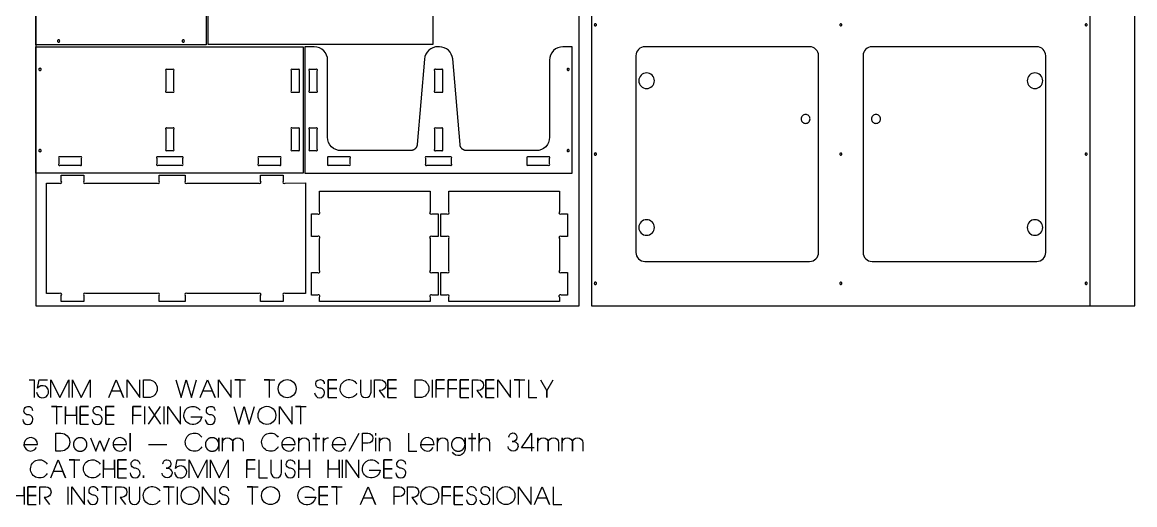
# Model space of a CAD drawing. Extents: x -888 to 4972, y -506 to 2808.
# Drawn here: x 2474 to 4972, y -446 to 637 of the extents above; entities that cross this region are included whole.
import ezdxf

# ---------------------------------------------------------------- set-up
doc = ezdxf.new("R2010")
doc.units = 0
for name, color, linetype in [('DEFAULT_LAYER', 1, 'CONTINUOUS'), ('DEFAULT_LAYER0', 1, 'CONTINUOUS'), ('LAYER_1', 18, 'CONTINUOUS'), ('LAYER_10', 18, 'CONTINUOUS'), ('T5_LOGOLAYER_20', 18, 'CONTINUOUS'), ('T5_LOGOLAYER_21', 18, 'CONTINUOUS')]:
    doc.layers.add(name, color=color, linetype=linetype)

msp = doc.modelspace()

# ---------------------------------------------------------------- linework, layer by layer
at = {"layer": 'DEFAULT_LAYER'}
for points in [[(2504.5, 0), (3724.5, 0), (3724.5, 2440), (2504.5, 2440)], [(2890.5, 588.1), (3396.5, 587.9), (3396.5, 1926), (2890.5, 1926)]]:
    msp.add_lwpolyline(points, close=True, dxfattribs=at)
at = {"layer": 'DEFAULT_LAYER0'}
for points in [[(2557.8, 595, 0.414214), (2555.3, 597.5, 0.414214), (2552.8, 595, 0.414214), (2555.3, 592.5, 0.414214)], [(2837.7, 595, 0.414214), (2835.2, 597.5, 0.414214), (2832.7, 595, 0.414214), (2835.2, 592.5, 0.414214)]]:
    msp.add_lwpolyline(points, format="xyb", close=True, dxfattribs=at)
at = {"layer": 'LAYER_1'}
for points in [[(2504.5, 586), (2504.5, 1926), (2886.5, 1926), (2886.5, 586)], [(2504.5, 298), (2504.5, 582), (3104.5, 582), (3104.5, 298)]]:
    msp.add_lwpolyline(points, close=True, dxfattribs=at)
msp.add_lwpolyline([(2561.3, 10), (2561.3, 23.5, 1), (2556.8, 28), (2528, 28), (2528, 276), (2556.8, 276, 1), (2561.3, 280.5), (2561.3, 294), (2612.1, 294), (2612.1, 280.5, 1), (2616.6, 276), (2776.7, 276, 1), (2781.2, 280.5), (2781.2, 294), (2839.7, 294), (2839.7, 280.5, 1), (2844.2, 276), (3004.4, 276, 1), (3008.9, 280.5), (3008.9, 294), (3059.7, 294), (3059.7, 280.5, 1), (3064.2, 276), (3110, 276.4), (3110, 28), (3064.2, 28, 1), (3059.7, 23.5), (3059.7, 10), (3008.9, 10), (3008.9, 23.5, 1), (3004.4, 28), (2844.2, 28, 1), (2839.7, 23.5), (2839.7, 10), (2781.2, 10), (2781.2, 23.5, 1), (2776.7, 28), (2616.6, 28, 1), (2612.1, 23.5), (2612.1, 10)], format="xyb", close=True, dxfattribs=at)
at = {"layer": 'LAYER_10'}
for points in [[(3751.6, 0), (4971.6, 0), (4971.6, 2440), (3751.6, 2440)], [(4871.6, 0), (4871.6, 682), (3751.6, 682), (3751.6, 0)]]:
    msp.add_lwpolyline(points, close=True, dxfattribs=at)
for points in [[(3760.6, 633.7, 0.414214), (3758.1, 631.2, 0.414214), (3760.6, 628.7, 0.414214), (3763.1, 631.2, 0.414214)], [(4311.6, 633.7, 0.414214), (4309.1, 631.2, 0.414214), (4311.6, 628.7, 0.414214), (4314.1, 631.2, 0.414214)], [(4862.6, 633.7, 0.414214), (4860.1, 631.2, 0.414214), (4862.6, 628.7, 0.414214), (4865.1, 631.2, 0.414214)], [(3851.6, 561.9), (3851.6, 120, 0.414214), (3871.6, 100), (4241.6, 100, 0.415402), (4261.6, 120.1), (4261.6, 562, 0.414214), (4241.6, 582), (3871.6, 582, 0.415407)], [(4361.6, 561.9), (4361.6, 120, 0.415524), (4381.7, 100), (4751.6, 100, 0.415402), (4771.6, 120.1), (4771.6, 562, 0.414214), (4751.6, 582), (4381.6, 582, 0.415407)], [(3875.6, 523.3, 0.414214), (3858.1, 505.8, 0.414214), (3875.6, 488.3, 0.414214), (3893.1, 505.8, 0.414214)], [(4747.6, 523.3, 0.414214), (4730.1, 505.8, 0.414214), (4747.6, 488.3, 0.414214), (4765.1, 505.8, 0.414214)], [(4232.6, 429.9, 0.414214), (4222.6, 419.9, 0.414214), (4232.6, 409.9, 0.414214), (4242.6, 419.9, 0.414214)], [(4390.6, 429.9, 0.414214), (4380.6, 419.9, 0.414214), (4390.6, 409.9, 0.414214), (4400.6, 419.9, 0.414214)], [(3760.6, 343.5, 0.414214), (3758.1, 341, 0.414214), (3760.6, 338.5, 0.414214), (3763.1, 341, 0.414214)], [(4311.6, 343.5, 0.414214), (4309.1, 341, 0.414214), (4311.6, 338.5, 0.414214), (4314.1, 341, 0.414214)], [(4862.6, 343.5, 0.414214), (4860.1, 341, 0.414214), (4862.6, 338.5, 0.414214), (4865.1, 341, 0.414214)], [(3875.6, 193.7, 0.414214), (3858.1, 176.2, 0.414214), (3875.6, 158.7, 0.414214), (3893.1, 176.2, 0.414214)], [(4747.6, 193.7, 0.414214), (4730.1, 176.2, 0.414214), (4747.6, 158.7, 0.414214), (4765.1, 176.2, 0.414214)], [(3760.6, 53.3, 0.414214), (3758.1, 50.8, 0.414214), (3760.6, 48.3, 0.414214), (3763.1, 50.8, 0.414214)], [(4311.6, 53.3, 0.414214), (4309.1, 50.8, 0.414214), (4311.6, 48.3, 0.414214), (4314.1, 50.8, 0.414214)], [(4862.6, 53.3, 0.414214), (4860.1, 50.8, 0.414214), (4862.6, 48.3, 0.414214), (4865.1, 50.8, 0.414214)]]:
    msp.add_lwpolyline(points, format="xyb", close=True, dxfattribs=at)
at = {"layer": 'T5_LOGOLAYER_20'}
for points in [[(3108.5, 298), (3708.5, 298), (3708.5, 582), (3687.8, 582, 0.415334), (3657.7, 552), (3657.7, 378.9, -0.414977), (3627.7, 348.8), (3471.5, 348.8), (3471.5, 348.8), (3471.1, 348.8), (3470.8, 348.8), (3470.4, 348.8), (3470, 348.9), (3469.7, 348.9), (3469.3, 348.9), (3469, 349), (3468.6, 349.1), (3468.2, 349.1), (3467.9, 349.2), (3467.6, 349.3), (3467.2, 349.4), (3466.9, 349.5), (3466.5, 349.6), (3466.2, 349.7), (3465.9, 349.9), (3465.6, 350), (3465.2, 350.1), (3464.9, 350.3), (3464.6, 350.4), (3464.3, 350.6), (3464, 350.8), (3463.7, 351), (3463.4, 351.1), (3463.1, 351.3), (3462.8, 351.5), (3462.5, 351.7), (3462.3, 351.9), (3462, 352.1), (3461.7, 352.4), (3461.5, 352.6), (3461.2, 352.8), (3461, 353.1), (3460.7, 353.3), (3460.5, 353.5), (3460.3, 353.8), (3460, 354.1), (3459.8, 354.3), (3459.6, 354.6), (3459.4, 354.9), (3459.2, 355.1), (3459, 355.4), (3458.8, 355.7), (3458.6, 356), (3458.5, 356.3), (3458.3, 356.6), (3458.1, 356.9), (3458, 357.2), (3457.8, 357.5), (3457.7, 357.8), (3457.6, 358.1), (3457.4, 358.4), (3457.3, 358.8), (3457.2, 359.1), (3457.1, 359.4), (3457, 359.8), (3456.9, 360.1), (3456.9, 360.4), (3456.8, 360.8), (3456.7, 361.1), (3456.7, 361.5), (3456.6, 361.8), (3456.6, 362.2), (3456.6, 362.5), (3440.1, 554.7, 0.388315), (3410.2, 582), (3406.9, 582, 0.390656), (3376.9, 554.5), (3360.4, 362.4), (3360.4, 362.1), (3360.4, 361.8), (3360.3, 361.4), (3360.3, 361.1), (3360.2, 360.7), (3360.2, 360.4), (3360.1, 360.1), (3360, 359.8), (3359.9, 359.4), (3359.8, 359.1), (3359.7, 358.8), (3359.6, 358.5), (3359.5, 358.1), (3359.4, 357.8), (3359.2, 357.5), (3359.1, 357.2), (3358.9, 356.9), (3358.8, 356.6), (3358.6, 356.3), (3358.4, 356), (3358.3, 355.7), (3358.1, 355.5), (3357.9, 355.2), (3357.7, 354.9), (3357.5, 354.6), (3357.3, 354.4), (3357, 354.1), (3356.8, 353.8), (3356.6, 353.6), (3356.4, 353.3), (3356.1, 353.1), (3355.9, 352.9), (3355.6, 352.6), (3355.3, 352.4), (3355.1, 352.2), (3354.8, 352), (3354.5, 351.8), (3354.3, 351.6), (3354, 351.4), (3353.7, 351.2), (3353.4, 351), (3353.1, 350.8), (3352.8, 350.6), (3352.5, 350.5), (3352.1, 350.3), (3351.8, 350.2), (3351.5, 350), (3351.2, 349.9), (3350.8, 349.8), (3350.5, 349.6), (3350.2, 349.5), (3349.8, 349.4), (3349.5, 349.3), (3349.1, 349.2), (3348.8, 349.1), (3348.4, 349.1), (3348.1, 349), (3347.7, 348.9), (3347.3, 348.9), (3347, 348.9), (3346.6, 348.8), (3346.2, 348.8), (3345.9, 348.8), (3345.5, 348.8), (3345.5, 348.8), (3189.4, 348.8, -0.41549), (3159.3, 378.8), (3159.3, 551.9, 0.414799), (3129.3, 582), (3108.5, 582)], [(2513.5, 533.7, 0.414214), (2511, 531.2, 0.414214), (2513.5, 528.7, 0.414214), (2516, 531.2, 0.414214)], [(2798.5, 480.4), (2811.3, 480.4, 1), (2814.2, 483.2), (2814.2, 528.4, 1), (2811.3, 531.2), (2798.5, 531.2, 1), (2795.7, 528.4), (2795.7, 483.2, 1)], [(3080.3, 480.4), (3093.1, 480.4, 1), (3095.9, 483.2), (3095.9, 528.4, 1), (3093.1, 531.2), (3080.3, 531.2, 1), (3077.4, 528.4), (3077.4, 483.2, 1)], [(3136, 483.2), (3136, 528.3, 1), (3133.1, 531.2), (3120.3, 531.2, 1), (3117.5, 528.3), (3117.5, 483.2, 1), (3120.3, 480.4), (3133.1, 480.4, 1)], [(3414.9, 531.2), (3402.1, 531.2, 1), (3399.2, 528.3), (3399.2, 483.2, 1), (3402.1, 480.4), (3414.9, 480.4, 1), (3417.7, 483.2), (3417.7, 528.3, 1)], [(3699.5, 533.7, 0.414214), (3697, 531.2, 0.414214), (3699.5, 528.7, 0.414214), (3702, 531.2, 0.414214)], [(2811.3, 399.6), (2798.5, 399.6, 1), (2795.7, 396.8), (2795.7, 351.6, 1), (2798.5, 348.8), (2811.3, 348.8, 1), (2814.2, 351.6), (2814.2, 396.8, 1)], [(3095.9, 351.6), (3095.9, 396.8, 1), (3093.1, 399.6), (3080.3, 399.6, 1), (3077.4, 396.8), (3077.4, 351.6, 1), (3080.3, 348.8), (3093.1, 348.8, 1)], [(3133.1, 399.6), (3120.3, 399.6, 1), (3117.5, 396.7), (3117.5, 351.6, 1), (3120.3, 348.8), (3133.1, 348.8, 1), (3136, 351.6), (3136, 396.7, 1)], [(3414.9, 399.6), (3402.1, 399.6, 1), (3399.2, 396.7), (3399.2, 351.6, 1), (3402.1, 348.8), (3414.9, 348.8, 1), (3417.7, 351.6), (3417.7, 396.7, 1)], [(2513.5, 351.3, 0.414214), (2511, 348.8, 0.414214), (2513.5, 346.3, 0.414214), (2516, 348.8, 0.414214)], [(3699.5, 351.3, 0.414214), (3697, 348.8, 0.414214), (3699.5, 346.3, 0.414214), (3702, 348.8, 0.414214)], [(2555.7, 331.7), (2555.7, 318.8, 1), (2558.6, 316), (2603.7, 316, 1), (2606.5, 318.8), (2606.5, 331.7, 1), (2603.7, 334.5), (2558.6, 334.5, 1)], [(2775.7, 331.7), (2775.7, 318.8, 1), (2778.5, 316), (2831.3, 316, 1), (2834.2, 318.8), (2834.2, 331.7, 1), (2831.3, 334.5), (2778.5, 334.5, 1)], [(3006.2, 316), (3051.3, 316, 1), (3054.1, 318.8), (3054.1, 331.7, 1), (3051.3, 334.5), (3006.2, 334.5, 1), (3003.3, 331.7), (3003.3, 318.8, 1)], [(3162.1, 316), (3207.2, 316, 1), (3210.1, 318.8), (3210.1, 331.6, 1), (3207.2, 334.5), (3162.1, 334.5, 1), (3159.3, 331.6), (3159.3, 318.8, 1)], [(3382.1, 316), (3434.9, 316, 1), (3437.7, 318.8), (3437.7, 331.6, 1), (3434.9, 334.5), (3382.1, 334.5, 1), (3379.2, 331.6), (3379.2, 318.8, 1)], [(3654.8, 334.5), (3609.7, 334.5, 1), (3606.9, 331.6), (3606.9, 318.8, 1), (3609.7, 316), (3654.8, 316, 1), (3657.7, 318.8), (3657.7, 331.6, 1)], [(3141.3, 10), (3141.3, 19.9, 1), (3136.9, 24.3), (3123.3, 24.3), (3123.3, 75.1), (3136.9, 75.1, 1), (3141.3, 79.6), (3141.3, 151.5, 1), (3136.9, 155.9), (3123.3, 155.9), (3123.3, 206.7), (3136.9, 206.7, 1), (3141.3, 211.2), (3141.3, 257.6), (3389.3, 257.6), (3389.3, 211.2, 1), (3393.8, 206.7), (3407.3, 206.7), (3407.3, 155.9), (3393.8, 155.9, 1), (3389.3, 151.5), (3389.3, 79.6, 1), (3393.8, 75.1), (3407.3, 75.1), (3407.3, 24.3), (3393.8, 24.3, 1), (3389.3, 19.9), (3389.3, 10)], [(3431.6, 10), (3431.6, 19.9, 1), (3427.2, 24.3), (3413.6, 24.3), (3413.6, 75.1), (3427.2, 75.1, 1), (3431.6, 79.6), (3431.6, 151.5, 1), (3427.2, 155.9), (3413.6, 155.9), (3413.6, 206.7), (3427.2, 206.7, 1), (3431.6, 211.2), (3431.6, 257.6), (3679.6, 257.6), (3679.6, 211.2, 1), (3684.1, 206.7), (3697.6, 206.7), (3697.6, 155.9), (3684.1, 155.9, 1), (3679.6, 151.5), (3679.6, 79.6, 1), (3684.1, 75.1), (3697.6, 75.1), (3697.6, 24.3), (3684.1, 24.3, 1), (3679.6, 19.9), (3679.6, 10)]]:
    msp.add_lwpolyline(points, format="xyb", close=True, dxfattribs=at)
at = {"layer": 'T5_LOGOLAYER_21'}
for points in [[(2489.3, -165.7), (2500.1, -165.7), (2500.1, -205.7)], [(2538.1, -205.7), (2538.1, -165.7), (2558.1, -205.7), (2578.1, -165.7), (2578.1, -205.7)], [(2586.1, -205.7), (2586.1, -165.7), (2606.1, -205.7), (2626.1, -165.7), (2626.1, -205.7)], [(2667.7, -205.7), (2684.5, -165.7), (2701.3, -205.7), (2695.3, -191.3), (2674.1, -191.3)], [(2709.3, -205.7), (2709.3, -165.7), (2737.7, -205.7), (2737.7, -165.7)], [(2818.5, -165.7), (2830.1, -205.7), (2841.7, -165.7), (2853.3, -205.7), (2864.9, -165.7)], [(2872.9, -205.7), (2889.7, -165.7), (2906.5, -205.7), (2900.5, -191.3), (2879.3, -191.3)], [(2914.5, -205.7), (2914.5, -165.7), (2942.9, -205.7), (2942.9, -165.7)], [(2962.9, -205.7), (2962.9, -165.7), (2950.9, -165.7), (2974.9, -165.7)], [(3028.5, -205.7), (3028.5, -165.7), (3016.5, -165.7), (3040.5, -165.7)], [(3160.5, -205.7), (3160.5, -165.7), (3179.7, -165.7), (3160.5, -165.7), (3160.5, -185.3), (3179.7, -185.3), (3160.5, -185.3), (3160.5, -205.7), (3179.7, -205.7)], [(3294.8, -205.7), (3294.8, -165.7), (3314, -165.7), (3294.8, -165.7), (3294.8, -185.3), (3314, -185.3), (3294.8, -185.3), (3294.8, -205.7), (3314, -205.7)], [(3394.8, -205.7), (3394.8, -165.7)], [(3402.8, -205.7), (3402.8, -165.7), (3422, -165.7), (3402.8, -165.7), (3402.8, -185.3), (3422, -185.3)], [(3430, -205.7), (3430, -165.7), (3449.2, -165.7), (3430, -165.7), (3430, -185.3), (3449.2, -185.3)], [(3457.2, -205.7), (3457.2, -165.7), (3476.4, -165.7), (3457.2, -165.7), (3457.2, -185.3), (3476.4, -185.3), (3457.2, -185.3), (3457.2, -205.7), (3476.4, -205.7)], [(3514.4, -205.7), (3514.4, -165.7), (3533.6, -165.7), (3514.4, -165.7), (3514.4, -185.3), (3533.6, -185.3), (3514.4, -185.3), (3514.4, -205.7), (3533.6, -205.7)], [(3541.6, -205.7), (3541.6, -165.7), (3570, -205.7), (3570, -165.7)], [(3590, -205.7), (3590, -165.7), (3578, -165.7), (3602, -165.7)], [(3610, -165.7), (3610, -205.7), (3629.2, -205.7)], [(3637.2, -165.7), (3651.6, -190.9), (3651.6, -205.7), (3651.6, -190.9), (3666, -165.7)], [(2551, -265.7), (2551, -225.7), (2539, -225.7), (2563, -225.7)], [(2571, -265.7), (2571, -225.7), (2571, -245.3), (2595.4, -245.3), (2595.4, -225.7), (2595.4, -265.7)], [(2603.4, -265.7), (2603.4, -225.7), (2622.6, -225.7), (2603.4, -225.7), (2603.4, -245.3), (2622.6, -245.3), (2603.4, -245.3), (2603.4, -265.7), (2622.6, -265.7)], [(2661, -265.7), (2661, -225.7), (2680.2, -225.7), (2661, -225.7), (2661, -245.3), (2680.2, -245.3), (2661, -245.3), (2661, -265.7), (2680.2, -265.7)], [(2721.8, -265.7), (2721.8, -225.7), (2741, -225.7), (2721.8, -225.7), (2721.8, -245.3), (2741, -245.3)], [(2749, -265.7), (2749, -225.7)], [(2757, -225.7), (2783.8, -265.7)], [(2757.4, -265.7), (2784.2, -225.7)], [(2792.2, -265.7), (2792.2, -225.7)], [(2800.2, -265.7), (2800.2, -225.7), (2828.6, -265.7), (2828.6, -225.7)], [(2948.6, -225.7), (2960.2, -265.7), (2971.8, -225.7), (2983.4, -265.7), (2995, -225.7)], [(3051, -265.7), (3051, -225.7), (3079.4, -265.7), (3079.4, -225.7)], [(3099.4, -265.7), (3099.4, -225.7), (3087.4, -225.7), (3111.4, -225.7)], [(2626.9, -296.1), (2638.9, -325.7), (2648.1, -301.7), (2657.3, -325.7), (2669.3, -296.1)], [(3133.9, -325.7), (3133.9, -297.7), (3125.9, -297.7), (3141.9, -297.7), (3133.9, -297.7), (3133.9, -285.7)], [(3207.9, -325.7), (3229.9, -285.7)], [(3267.9, -290.5), (3267.9, -285.7)], [(3267.9, -325.7), (3267.9, -296.1)], [(3340.7, -285.7), (3340.7, -325.7), (3359.9, -325.7)], [(3483.8, -325.7), (3483.8, -297.7), (3475.8, -297.7), (3491.8, -297.7), (3483.8, -297.7), (3483.8, -285.7)], [(3623.4, -318.5), (3595, -318.5), (3617.4, -285.7), (3617.4, -325.7)], [(2757.3, -310.9), (2798.1, -310.9)], [(2537.5, -385.7), (2554.3, -345.7), (2571.1, -385.7), (2565.1, -371.3), (2543.9, -371.3)], [(2591.1, -385.7), (2591.1, -345.7), (2579.1, -345.7), (2603.1, -345.7)], [(2656.2, -385.7), (2656.2, -345.7), (2656.2, -365.3), (2680.6, -365.3), (2680.6, -345.7), (2680.6, -385.7)], [(2688.6, -385.7), (2688.6, -345.7), (2707.8, -345.7), (2688.6, -345.7), (2688.6, -365.3), (2707.8, -365.3), (2688.6, -365.3), (2688.6, -385.7), (2707.8, -385.7)], [(2848.1, -385.7), (2848.1, -345.7), (2868.1, -385.7), (2888.1, -345.7), (2888.1, -385.7)], [(2896.1, -385.7), (2896.1, -345.7), (2916.1, -385.7), (2936.1, -345.7), (2936.1, -385.7)], [(2977.7, -385.7), (2977.7, -345.7), (2996.9, -345.7), (2977.7, -345.7), (2977.7, -365.3), (2996.9, -365.3)], [(3004.9, -345.7), (3004.9, -385.7), (3024.1, -385.7)], [(3094.5, -385.7), (3094.5, -345.7), (3094.5, -365.3), (3118.9, -365.3), (3118.9, -345.7), (3118.9, -385.7)], [(3160.5, -385.7), (3160.5, -345.7), (3160.5, -365.3), (3184.9, -365.3), (3184.9, -345.7), (3184.9, -385.7)], [(3192.9, -385.7), (3192.9, -345.7)], [(3200.9, -385.7), (3200.9, -345.7), (3229.3, -385.7), (3229.3, -345.7)], [(3285.3, -385.7), (3285.3, -345.7), (3304.5, -345.7), (3285.3, -345.7), (3285.3, -365.3), (3304.5, -365.3), (3285.3, -365.3), (3285.3, -385.7), (3304.5, -385.7)], [(2453.5, -445.7), (2453.5, -405.7), (2453.5, -425.3), (2477.9, -425.3), (2477.9, -405.7), (2477.9, -445.7)], [(2485.9, -445.7), (2485.9, -405.7), (2505.1, -405.7), (2485.9, -405.7), (2485.9, -425.3), (2505.1, -425.3), (2485.9, -425.3), (2485.9, -445.7), (2505.1, -445.7)], [(2576.7, -445.7), (2576.7, -405.7)], [(2584.7, -445.7), (2584.7, -405.7), (2613.1, -445.7), (2613.1, -405.7)], [(2663.5, -445.7), (2663.5, -405.7), (2651.5, -405.7), (2675.5, -405.7)], [(2802.6, -445.7), (2802.6, -405.7), (2790.6, -405.7), (2814.6, -405.7)], [(2822.6, -445.7), (2822.6, -405.7)], [(2878.6, -445.7), (2878.6, -405.7), (2907, -445.7), (2907, -405.7)], [(2991, -445.7), (2991, -405.7), (2979, -405.7), (3003, -405.7)], [(3140.6, -445.7), (3140.6, -405.7), (3159.8, -405.7), (3140.6, -405.7), (3140.6, -425.3), (3159.8, -425.3), (3140.6, -425.3), (3140.6, -445.7), (3159.8, -445.7)], [(3179.8, -445.7), (3179.8, -405.7), (3167.8, -405.7), (3191.8, -405.7)], [(3233.4, -445.7), (3250.2, -405.7), (3267, -445.7), (3261, -431.3), (3239.8, -431.3)], [(3416.6, -445.7), (3416.6, -405.7), (3435.8, -405.7), (3416.6, -405.7), (3416.6, -425.3), (3435.8, -425.3)], [(3443.8, -445.7), (3443.8, -405.7), (3463, -405.7), (3443.8, -405.7), (3443.8, -425.3), (3463, -425.3), (3443.8, -425.3), (3443.8, -445.7), (3463, -445.7)], [(3531.8, -445.7), (3531.8, -405.7)], [(3587.8, -445.7), (3587.8, -405.7), (3616.2, -445.7), (3616.2, -405.7)], [(3624.2, -445.7), (3641, -405.7), (3657.8, -445.7), (3651.8, -431.3), (3630.6, -431.3)], [(3665.8, -405.7), (3665.8, -445.7), (3685, -445.7)]]:
    msp.add_lwpolyline(points, dxfattribs=at)
for points in [[(2505.7, -193.3, 0.857608), (2532.5, -196.1, 0.839431), (2508.1, -184.9), (2511.3, -165.7), (2530.1, -165.7)], [(3130.1, -194.9, 1), (3152.5, -194.9, 0.415385), (3142.1, -184.5, -0.668438), (3135.3, -168.1, -0.668438), (3151.7, -174.9)], [(3224.9, -196.5, -0.77786), (3187.7, -185.3, -0.756443), (3224.9, -174.9)], [(3232.8, -165.7), (3232.8, -193.7, 1), (3256.8, -193.7), (3256.8, -165.7)], [(3264.8, -205.7), (3264.8, -165.7), (3278, -165.7, -1), (3278, -189.7), (3274.8, -189.7), (3286.8, -205.7)], [(3484.4, -205.7), (3484.4, -165.7), (3497.6, -165.7, -1), (3497.6, -189.7), (3494.4, -189.7), (3506.4, -205.7)], [(2475, -254.9, 1), (2497.4, -254.9, 0.415385), (2487, -244.5, -0.668438), (2480.2, -228.1, -0.668438), (2496.6, -234.9)], [(2630.6, -254.9, 1), (2653, -254.9, 0.415385), (2642.6, -244.5, -0.668438), (2635.8, -228.1, -0.668438), (2652.2, -234.9)], [(2851.8, -248.9), (2876.6, -248.9, -0.955296), (2836.6, -245.3, -0.741566), (2873, -234.1)], [(2884.6, -254.9, 1), (2907, -254.9, 0.415385), (2896.6, -244.5, -0.668438), (2889.8, -228.1, -0.668438), (2906.2, -234.9)], [(2478.1, -310.9), (2507.7, -310.9, 0.90232), (2477.8, -307.2, 0.862347), (2505.7, -318.1)], [(2678.1, -310.9), (2707.7, -310.9, 0.90232), (2677.7, -307.2, 0.862347), (2705.7, -318.1)], [(2876.9, -316.5, -0.77786), (2839.7, -305.3, -0.756443), (2876.9, -294.9)], [(2900, -326.1, 0.421631), (2915.2, -310.5), (2915.2, -295.7), (2915.2, -325.7)], [(2923.2, -325.7), (2923.2, -296.1), (2923.2, -307.3, -1), (2946.4, -307.3), (2946.4, -325.7), (2946.4, -307.3, -1), (2969.6, -307.3), (2969.6, -325.7)], [(3048.4, -316.5, -0.77786), (3011.2, -305.3, -0.756443), (3048.4, -294.9)], [(3057.1, -310.9), (3086.7, -310.9, 0.90232), (3056.7, -307.2, 0.862347), (3084.7, -318.1)], [(3094.7, -325.7), (3094.7, -296.1), (3094.7, -307.3, -1), (3117.9, -307.3), (3117.9, -325.7)], [(3149.9, -325.7), (3149.9, -296.1), (3149.9, -307.3, -0.416092), (3161.5, -295.7)], [(3170.3, -310.9), (3199.9, -310.9, 0.90232), (3169.9, -307.2, 0.862347), (3197.9, -318.1)], [(3237.9, -325.7), (3237.9, -285.7), (3249.9, -285.7, -1), (3249.9, -308.1), (3237.9, -308.1)], [(3275.9, -325.7), (3275.9, -296.1), (3275.9, -307.3, -1), (3299.1, -307.3), (3299.1, -325.7)], [(3368.7, -310.9), (3398.3, -310.9, 0.90232), (3368.3, -307.2, 0.862347), (3396.3, -318.1)], [(3406.3, -325.7), (3406.3, -296.1), (3406.3, -307.3, -1), (3429.5, -307.3), (3429.5, -325.7)], [(3452.6, -326.1, 0.421631), (3467.8, -310.5), (3467.8, -295.7), (3467.8, -320.9, -0.782349), (3439.4, -328.1)], [(3499.8, -325.7), (3499.8, -285.7), (3499.8, -307.3, -1), (3523, -307.3), (3523, -325.7)], [(3566.6, -295.3, -0.454849), (3575.4, -285.2, -0.411435), (3584.2, -294.1), (3584.2, -295.3, -0.412121), (3575.4, -304.1), (3573.4, -304.1), (3575.8, -304.1, -0.414286), (3587, -315.3, -0.946269), (3564.6, -315.7)], [(3631.4, -325.7), (3631.4, -296.1), (3631.4, -307.3, -1), (3654.6, -307.3), (3654.6, -325.7), (3654.6, -307.3, -1), (3677.8, -307.3), (3677.8, -325.7)], [(3685.8, -325.7), (3685.8, -296.1), (3685.8, -307.3, -1), (3709, -307.3), (3709, -325.7), (3709, -307.3, -1), (3732.2, -307.3), (3732.2, -325.7)], [(2529.5, -376.5, -0.77786), (2492.3, -365.3, -0.756443), (2529.5, -354.9)], [(2648.3, -376.5, -0.77786), (2611.1, -365.3, -0.756443), (2648.3, -354.9)], [(2715.8, -374.9, 1), (2738.2, -374.9, 0.415385), (2727.8, -364.5, -0.668438), (2721, -348.1, -0.668438), (2737.4, -354.9)], [(2789.7, -355.3, -0.454849), (2798.5, -345.2, -0.411435), (2807.3, -354.1), (2807.3, -355.3, -0.412121), (2798.5, -364.1), (2796.5, -364.1), (2798.9, -364.1, -0.414286), (2810.1, -375.3, -0.946269), (2787.7, -375.7)], [(2815.7, -373.3, 0.857608), (2842.5, -376.1, 0.839431), (2818.1, -364.9), (2821.3, -345.7), (2840.1, -345.7)], [(3032.1, -345.7), (3032.1, -373.7, 1), (3056.1, -373.7), (3056.1, -345.7)], [(3064.1, -374.9, 1), (3086.5, -374.9, 0.415385), (3076.1, -364.5, -0.668438), (3069.3, -348.1, -0.668438), (3085.7, -354.9)], [(3252.5, -368.9), (3277.3, -368.9, -0.955296), (3237.3, -365.3, -0.741566), (3273.7, -354.1)], [(3312.5, -374.9, 1), (3334.9, -374.9, 0.415385), (3324.5, -364.5, -0.668438), (3317.7, -348.1, -0.668438), (3334.1, -354.9)], [(2513.1, -445.7), (2513.1, -405.7), (2526.3, -405.7, -1), (2526.3, -429.7), (2523.1, -429.7), (2535.1, -445.7)], [(2621.1, -434.9, 1), (2643.5, -434.9, 0.415385), (2633.1, -424.5, -0.668438), (2626.3, -408.1, -0.668438), (2642.7, -414.9)], [(2683.5, -445.7), (2683.5, -405.7), (2696.7, -405.7, -1), (2696.7, -429.7), (2693.5, -429.7), (2705.5, -445.7)], [(2713.5, -405.7), (2713.5, -433.7, 1), (2737.5, -433.7), (2737.5, -405.7)], [(2782.7, -436.5, -0.77786), (2745.5, -425.3, -0.756443), (2782.7, -414.9)], [(2915, -434.9, 1), (2937.4, -434.9, 0.415385), (2927, -424.5, -0.668438), (2920.2, -408.1, -0.668438), (2936.6, -414.9)], [(3107.8, -428.9), (3132.6, -428.9, -0.955296), (3092.6, -425.3, -0.741566), (3129, -414.1)], [(3308.6, -445.7), (3308.6, -405.7), (3320.6, -405.7, -1), (3320.6, -428.1), (3308.6, -428.1)], [(3338.6, -445.7), (3338.6, -405.7), (3351.8, -405.7, -1), (3351.8, -429.7), (3348.6, -429.7), (3360.6, -445.7)], [(3471, -434.9, 1), (3493.4, -434.9, 0.415385), (3483, -424.5, -0.668438), (3476.2, -408.1, -0.668438), (3492.6, -414.9)], [(3501.4, -434.9, 1), (3523.8, -434.9, 0.415385), (3513.4, -424.5, -0.668438), (3506.6, -408.1, -0.668438), (3523, -414.9)]]:
    msp.add_lwpolyline(points, format="xyb", dxfattribs=at)
for points in [[(2745.7, -205.7), (2745.7, -165.7), (2756.9, -165.7, -1), (2756.9, -205.7)], [(3088.5, -186.1, -1), (3048.5, -186.1), (3048.5, -185.3, -1), (3088.5, -185.3)], [(3355.6, -205.7), (3355.6, -165.7), (3366.8, -165.7, -1), (3366.8, -205.7)], [(3043, -246.1, -1), (3003, -246.1), (3003, -245.3, -1), (3043, -245.3)], [(2549.3, -325.7), (2549.3, -285.7), (2560.5, -285.7, -1), (2560.5, -325.7)], [(2870.6, -426.1, -1), (2830.6, -426.1), (2830.6, -425.3, -1), (2870.6, -425.3)], [(3051, -426.1, -1), (3011, -426.1), (3011, -425.3, -1), (3051, -425.3)], [(3408.6, -426.1, -1), (3368.6, -426.1), (3368.6, -425.3, -1), (3408.6, -425.3)], [(3579.8, -426.1, -1), (3539.8, -426.1), (3539.8, -425.3, -1), (3579.8, -425.3)]]:
    msp.add_lwpolyline(points, format="xyb", close=True, dxfattribs=at)
for points in [[(2603.7, -326.1), (2604.1, -326.1), (2604.5, -326.1), (2604.9, -326.1), (2605.2, -326), (2605.6, -326), (2606, -325.9), (2606.4, -325.9), (2606.8, -325.8), (2607.1, -325.7), (2607.5, -325.6), (2607.9, -325.5), (2608.2, -325.4), (2608.6, -325.3), (2608.9, -325.2), (2609.3, -325.1), (2609.6, -324.9), (2609.9, -324.8), (2610.3, -324.6), (2610.6, -324.4), (2610.9, -324.3), (2611.3, -324.1), (2611.6, -323.9), (2611.9, -323.7), (2612.2, -323.5), (2612.5, -323.3), (2612.8, -323.1), (2613.1, -322.9), (2613.4, -322.6), (2613.6, -322.4), (2613.9, -322.2), (2614.2, -321.9), (2614.4, -321.7), (2614.7, -321.4), (2614.9, -321.1), (2615.2, -320.9), (2615.4, -320.6), (2615.7, -320.3), (2615.9, -320), (2616.1, -319.7), (2616.3, -319.4), (2616.5, -319.1), (2616.7, -318.8), (2616.9, -318.5), (2617.1, -318.2), (2617.2, -317.8), (2617.4, -317.5), (2617.6, -317.2), (2617.7, -316.8), (2617.8, -316.5), (2618, -316.1), (2618.1, -315.8), (2618.2, -315.4), (2618.3, -315.1), (2618.4, -314.7), (2618.5, -314.3), (2618.6, -314), (2618.7, -313.6), (2618.7, -313.2), (2618.8, -312.8), (2618.8, -312.5), (2618.8, -312.1), (2618.9, -311.7), (2618.9, -311.3), (2618.9, -310.9), (2618.9, -310.5), (2618.9, -310.1), (2618.8, -309.7), (2618.8, -309.4), (2618.8, -309), (2618.7, -308.6), (2618.7, -308.2), (2618.6, -307.8), (2618.5, -307.5), (2618.4, -307.1), (2618.3, -306.7), (2618.2, -306.4), (2618.1, -306), (2618, -305.7), (2617.8, -305.3), (2617.7, -305), (2617.6, -304.7), (2617.4, -304.3), (2617.2, -304), (2617.1, -303.7), (2616.9, -303.3), (2616.7, -303), (2616.5, -302.7), (2616.3, -302.4), (2616.1, -302.1), (2615.9, -301.8), (2615.7, -301.5), (2615.4, -301.2), (2615.2, -301), (2614.9, -300.7), (2614.7, -300.4), (2614.4, -300.2), (2614.2, -299.9), (2613.9, -299.7), (2613.6, -299.4), (2613.4, -299.2), (2613.1, -299), (2612.8, -298.7), (2612.5, -298.5), (2612.2, -298.3), (2611.9, -298.1), (2611.6, -297.9), (2611.3, -297.7), (2610.9, -297.5), (2610.6, -297.4), (2610.3, -297.2), (2609.9, -297.1), (2609.6, -296.9), (2609.3, -296.8), (2608.9, -296.6), (2608.6, -296.5), (2608.2, -296.4), (2607.9, -296.3), (2607.5, -296.2), (2607.1, -296.1), (2606.8, -296), (2606.4, -295.9), (2606, -295.9), (2605.6, -295.8), (2605.2, -295.8), (2604.9, -295.8), (2604.5, -295.7), (2604.1, -295.7), (2603.7, -295.7), (2603.3, -295.7), (2602.9, -295.7), (2602.5, -295.8), (2602.1, -295.8), (2601.8, -295.8), (2601.4, -295.9), (2601, -295.9), (2600.6, -296), (2600.3, -296.1), (2599.9, -296.2), (2599.5, -296.3), (2599.2, -296.4), (2598.8, -296.5), (2598.5, -296.6), (2598.1, -296.8), (2597.8, -296.9), (2597.4, -297.1), (2597.1, -297.2), (2596.8, -297.4), (2596.4, -297.5), (2596.1, -297.7), (2595.8, -297.9), (2595.5, -298.1), (2595.2, -298.3), (2594.9, -298.5), (2594.6, -298.7), (2594.3, -299), (2594, -299.2), (2593.7, -299.4), (2593.5, -299.7), (2593.2, -299.9), (2592.9, -300.2), (2592.7, -300.4), (2592.4, -300.7), (2592.2, -301), (2592, -301.2), (2591.7, -301.5), (2591.5, -301.8), (2591.3, -302.1), (2591.1, -302.4), (2590.9, -302.7), (2590.7, -303), (2590.5, -303.3), (2590.3, -303.7), (2590.2, -304), (2590, -304.3), (2589.8, -304.7), (2589.7, -305), (2589.5, -305.3), (2589.4, -305.7), (2589.3, -306), (2589.2, -306.4), (2589.1, -306.7), (2589, -307.1), (2588.9, -307.5), (2588.8, -307.8), (2588.7, -308.2), (2588.7, -308.6), (2588.6, -309), (2588.6, -309.4), (2588.5, -309.7), (2588.5, -310.1), (2588.5, -310.5), (2588.5, -310.9), (2588.5, -311.3), (2588.5, -311.7), (2588.5, -312.1), (2588.6, -312.5), (2588.6, -312.8), (2588.7, -313.2), (2588.7, -313.6), (2588.8, -314), (2588.9, -314.3), (2589, -314.7), (2589.1, -315.1), (2589.2, -315.4), (2589.3, -315.8), (2589.4, -316.1), (2589.5, -316.5), (2589.7, -316.8), (2589.8, -317.2), (2590, -317.5), (2590.2, -317.8), (2590.3, -318.2), (2590.5, -318.5), (2590.7, -318.8), (2590.9, -319.1), (2591.1, -319.4), (2591.3, -319.7), (2591.5, -320), (2591.7, -320.3), (2592, -320.6), (2592.2, -320.9), (2592.4, -321.1), (2592.7, -321.4), (2592.9, -321.7), (2593.2, -321.9), (2593.5, -322.2), (2593.7, -322.4), (2594, -322.6), (2594.3, -322.9), (2594.6, -323.1), (2594.9, -323.3), (2595.2, -323.5), (2595.5, -323.7), (2595.8, -323.9), (2596.1, -324.1), (2596.4, -324.3), (2596.8, -324.4), (2597.1, -324.6), (2597.4, -324.8), (2597.8, -324.9), (2598.1, -325.1), (2598.5, -325.2), (2598.8, -325.3), (2599.2, -325.4), (2599.5, -325.5), (2599.9, -325.6), (2600.3, -325.7), (2600.6, -325.8), (2601, -325.9), (2601.4, -325.9), (2601.8, -326), (2602.1, -326), (2602.5, -326.1), (2602.9, -326.1), (2603.3, -326.1)], [(2715.7, -325.7), (2715.7, -285.7)], [(2900, -326.1), (2900.4, -326.1), (2900.7, -326.1), (2901.1, -326.1), (2901.5, -326), (2901.9, -326), (2902.3, -325.9), (2902.7, -325.9), (2903, -325.8), (2903.4, -325.7), (2903.8, -325.6), (2904.1, -325.5), (2904.5, -325.4), (2904.8, -325.3), (2905.2, -325.2), (2905.5, -325.1), (2905.9, -324.9), (2906.2, -324.8), (2906.6, -324.6), (2906.9, -324.4), (2907.2, -324.3), (2907.5, -324.1), (2907.8, -323.9), (2908.2, -323.7), (2908.5, -323.5), (2908.8, -323.3), (2909.1, -323.1), (2909.3, -322.9), (2909.6, -322.6), (2909.9, -322.4), (2910.2, -322.2), (2910.4, -321.9), (2910.7, -321.7), (2911, -321.4), (2911.2, -321.1), (2911.5, -320.9), (2911.7, -320.6), (2911.9, -320.3), (2912.1, -320), (2912.4, -319.7), (2912.6, -319.4), (2912.8, -319.1), (2913, -318.8), (2913.1, -318.5), (2913.3, -318.2), (2913.5, -317.8), (2913.7, -317.5), (2913.8, -317.2), (2914, -316.8), (2914.1, -316.5), (2914.2, -316.1), (2914.4, -315.8), (2914.5, -315.4), (2914.6, -315.1), (2914.7, -314.7), (2914.8, -314.3), (2914.9, -314), (2914.9, -313.6), (2915, -313.2), (2915, -312.8), (2915.1, -312.5), (2915.1, -312.1), (2915.1, -311.7), (2915.2, -311.3), (2915.2, -310.9), (2915.2, -310.5), (2915.1, -310.1), (2915.1, -309.7), (2915.1, -309.4), (2915, -309), (2915, -308.6), (2914.9, -308.2), (2914.9, -307.8), (2914.8, -307.5), (2914.7, -307.1), (2914.6, -306.7), (2914.5, -306.4), (2914.4, -306), (2914.2, -305.7), (2914.1, -305.3), (2914, -305), (2913.8, -304.7), (2913.7, -304.3), (2913.5, -304), (2913.3, -303.7), (2913.1, -303.3), (2913, -303), (2912.8, -302.7), (2912.6, -302.4), (2912.4, -302.1), (2912.1, -301.8), (2911.9, -301.5), (2911.7, -301.2), (2911.5, -301), (2911.2, -300.7), (2911, -300.4), (2910.7, -300.2), (2910.4, -299.9), (2910.2, -299.7), (2909.9, -299.4), (2909.6, -299.2), (2909.3, -299), (2909.1, -298.7), (2908.8, -298.5), (2908.5, -298.3), (2908.2, -298.1), (2907.8, -297.9), (2907.5, -297.7), (2907.2, -297.5), (2906.9, -297.4), (2906.6, -297.2), (2906.2, -297.1), (2905.9, -296.9), (2905.5, -296.8), (2905.2, -296.6), (2904.8, -296.5), (2904.5, -296.4), (2904.1, -296.3), (2903.8, -296.2), (2903.4, -296.1), (2903, -296), (2902.7, -295.9), (2902.3, -295.9), (2901.9, -295.8), (2901.5, -295.8), (2901.1, -295.8), (2900.7, -295.7), (2900.4, -295.7), (2900, -295.7), (2899.6, -295.7), (2899.2, -295.7), (2898.8, -295.8), (2898.4, -295.8), (2898, -295.8), (2897.6, -295.9), (2897.3, -295.9), (2896.9, -296), (2896.5, -296.1), (2896.2, -296.2), (2895.8, -296.3), (2895.4, -296.4), (2895.1, -296.5), (2894.7, -296.6), (2894.4, -296.8), (2894, -296.9), (2893.7, -297.1), (2893.4, -297.2), (2893, -297.4), (2892.7, -297.5), (2892.4, -297.7), (2892.1, -297.9), (2891.8, -298.1), (2891.5, -298.3), (2891.2, -298.5), (2890.9, -298.7), (2890.6, -299), (2890.3, -299.2), (2890, -299.4), (2889.7, -299.7), (2889.5, -299.9), (2889.2, -300.2), (2889, -300.4), (2888.7, -300.7), (2888.5, -301), (2888.2, -301.2), (2888, -301.5), (2887.8, -301.8), (2887.6, -302.1), (2887.4, -302.4), (2887.2, -302.7), (2887, -303), (2886.8, -303.3), (2886.6, -303.7), (2886.4, -304), (2886.3, -304.3), (2886.1, -304.7), (2886, -305), (2885.8, -305.3), (2885.7, -305.7), (2885.6, -306), (2885.4, -306.4), (2885.3, -306.7), (2885.2, -307.1), (2885.1, -307.5), (2885.1, -307.8), (2885, -308.2), (2884.9, -308.6), (2884.9, -309), (2884.8, -309.4), (2884.8, -309.7), (2884.8, -310.1), (2884.8, -310.5), (2884.8, -310.9), (2884.8, -311.3), (2884.8, -311.7), (2884.8, -312.1), (2884.8, -312.5), (2884.9, -312.8), (2884.9, -313.2), (2885, -313.6), (2885.1, -314), (2885.1, -314.3), (2885.2, -314.7), (2885.3, -315.1), (2885.4, -315.4), (2885.6, -315.8), (2885.7, -316.1), (2885.8, -316.5), (2886, -316.8), (2886.1, -317.2), (2886.3, -317.5), (2886.4, -317.8), (2886.6, -318.2), (2886.8, -318.5), (2887, -318.8), (2887.2, -319.1), (2887.4, -319.4), (2887.6, -319.7), (2887.8, -320), (2888, -320.3), (2888.2, -320.6), (2888.5, -320.9), (2888.7, -321.1), (2889, -321.4), (2889.2, -321.7), (2889.5, -321.9), (2889.7, -322.2), (2890, -322.4), (2890.3, -322.6), (2890.6, -322.9), (2890.9, -323.1), (2891.2, -323.3), (2891.5, -323.5), (2891.8, -323.7), (2892.1, -323.9), (2892.4, -324.1), (2892.7, -324.3), (2893, -324.4), (2893.4, -324.6), (2893.7, -324.8), (2894, -324.9), (2894.4, -325.1), (2894.7, -325.2), (2895.1, -325.3), (2895.4, -325.4), (2895.8, -325.5), (2896.2, -325.6), (2896.5, -325.7), (2896.9, -325.8), (2897.3, -325.9), (2897.6, -325.9), (2898, -326), (2898.4, -326), (2898.8, -326.1), (2899.2, -326.1), (2899.6, -326.1)], [(3452.6, -326.1), (3453, -326.1), (3453.4, -326.1), (3453.8, -326.1), (3454.2, -326), (3454.6, -326), (3454.9, -325.9), (3455.3, -325.9), (3455.7, -325.8), (3456.1, -325.7), (3456.4, -325.6), (3456.8, -325.5), (3457.1, -325.4), (3457.5, -325.3), (3457.9, -325.2), (3458.2, -325.1), (3458.5, -324.9), (3458.9, -324.8), (3459.2, -324.6), (3459.5, -324.4), (3459.9, -324.3), (3460.2, -324.1), (3460.5, -323.9), (3460.8, -323.7), (3461.1, -323.5), (3461.4, -323.3), (3461.7, -323.1), (3462, -322.9), (3462.3, -322.6), (3462.6, -322.4), (3462.8, -322.2), (3463.1, -321.9), (3463.4, -321.7), (3463.6, -321.4), (3463.9, -321.1), (3464.1, -320.9), (3464.4, -320.6), (3464.6, -320.3), (3464.8, -320), (3465, -319.7), (3465.2, -319.4), (3465.4, -319.1), (3465.6, -318.8), (3465.8, -318.5), (3466, -318.2), (3466.2, -317.8), (3466.3, -317.5), (3466.5, -317.2), (3466.6, -316.8), (3466.8, -316.5), (3466.9, -316.1), (3467, -315.8), (3467.1, -315.4), (3467.3, -315.1), (3467.3, -314.7), (3467.4, -314.3), (3467.5, -314), (3467.6, -313.6), (3467.7, -313.2), (3467.7, -312.8), (3467.7, -312.5), (3467.8, -312.1), (3467.8, -311.7), (3467.8, -311.3), (3467.8, -310.9), (3467.8, -310.5), (3467.8, -310.1), (3467.8, -309.7), (3467.7, -309.4), (3467.7, -309), (3467.7, -308.6), (3467.6, -308.2), (3467.5, -307.8), (3467.4, -307.5), (3467.3, -307.1), (3467.3, -306.7), (3467.1, -306.4), (3467, -306), (3466.9, -305.7), (3466.8, -305.3), (3466.6, -305), (3466.5, -304.7), (3466.3, -304.3), (3466.2, -304), (3466, -303.7), (3465.8, -303.3), (3465.6, -303), (3465.4, -302.7), (3465.2, -302.4), (3465, -302.1), (3464.8, -301.8), (3464.6, -301.5), (3464.4, -301.2), (3464.1, -301), (3463.9, -300.7), (3463.6, -300.4), (3463.4, -300.2), (3463.1, -299.9), (3462.8, -299.7), (3462.6, -299.4), (3462.3, -299.2), (3462, -299), (3461.7, -298.7), (3461.4, -298.5), (3461.1, -298.3), (3460.8, -298.1), (3460.5, -297.9), (3460.2, -297.7), (3459.9, -297.5), (3459.5, -297.4), (3459.2, -297.2), (3458.9, -297.1), (3458.5, -296.9), (3458.2, -296.8), (3457.9, -296.6), (3457.5, -296.5), (3457.1, -296.4), (3456.8, -296.3), (3456.4, -296.2), (3456.1, -296.1), (3455.7, -296), (3455.3, -295.9), (3454.9, -295.9), (3454.6, -295.8), (3454.2, -295.8), (3453.8, -295.8), (3453.4, -295.7), (3453, -295.7), (3452.6, -295.7), (3452.2, -295.7), (3451.8, -295.7), (3451.5, -295.8), (3451.1, -295.8), (3450.7, -295.8), (3450.3, -295.9), (3449.9, -295.9), (3449.6, -296), (3449.2, -296.1), (3448.8, -296.2), (3448.5, -296.3), (3448.1, -296.4), (3447.8, -296.5), (3447.4, -296.6), (3447.1, -296.8), (3446.7, -296.9), (3446.4, -297.1), (3446, -297.2), (3445.7, -297.4), (3445.4, -297.5), (3445.1, -297.7), (3444.7, -297.9), (3444.4, -298.1), (3444.1, -298.3), (3443.8, -298.5), (3443.5, -298.7), (3443.2, -299), (3443, -299.2), (3442.7, -299.4), (3442.4, -299.7), (3442.1, -299.9), (3441.9, -300.2), (3441.6, -300.4), (3441.4, -300.7), (3441.1, -301), (3440.9, -301.2), (3440.7, -301.5), (3440.4, -301.8), (3440.2, -302.1), (3440, -302.4), (3439.8, -302.7), (3439.6, -303), (3439.4, -303.3), (3439.3, -303.7), (3439.1, -304), (3438.9, -304.3), (3438.8, -304.7), (3438.6, -305), (3438.5, -305.3), (3438.3, -305.7), (3438.2, -306), (3438.1, -306.4), (3438, -306.7), (3437.9, -307.1), (3437.8, -307.5), (3437.7, -307.8), (3437.7, -308.2), (3437.6, -308.6), (3437.5, -309), (3437.5, -309.4), (3437.5, -309.7), (3437.4, -310.1), (3437.4, -310.5), (3437.4, -310.9), (3437.4, -311.3), (3437.4, -311.7), (3437.5, -312.1), (3437.5, -312.5), (3437.5, -312.8), (3437.6, -313.2), (3437.7, -313.6), (3437.7, -314), (3437.8, -314.3), (3437.9, -314.7), (3438, -315.1), (3438.1, -315.4), (3438.2, -315.8), (3438.3, -316.1), (3438.5, -316.5), (3438.6, -316.8), (3438.8, -317.2), (3438.9, -317.5), (3439.1, -317.8), (3439.3, -318.2), (3439.4, -318.5), (3439.6, -318.8), (3439.8, -319.1), (3440, -319.4), (3440.2, -319.7), (3440.4, -320), (3440.7, -320.3), (3440.9, -320.6), (3441.1, -320.9), (3441.4, -321.1), (3441.6, -321.4), (3441.9, -321.7), (3442.1, -321.9), (3442.4, -322.2), (3442.7, -322.4), (3443, -322.6), (3443.2, -322.9), (3443.5, -323.1), (3443.8, -323.3), (3444.1, -323.5), (3444.4, -323.7), (3444.7, -323.9), (3445.1, -324.1), (3445.4, -324.3), (3445.7, -324.4), (3446, -324.6), (3446.4, -324.8), (3446.7, -324.9), (3447.1, -325.1), (3447.4, -325.2), (3447.8, -325.3), (3448.1, -325.4), (3448.5, -325.5), (3448.8, -325.6), (3449.2, -325.7), (3449.6, -325.8), (3449.9, -325.9), (3450.3, -325.9), (3450.7, -326), (3451.1, -326), (3451.5, -326.1), (3451.8, -326.1), (3452.2, -326.1)], [(2746.2, -385.7), (2746.2, -380.5)]]:
    msp.add_lwpolyline(points, close=True, dxfattribs=at)

doc.saveas('drawing.dxf')
